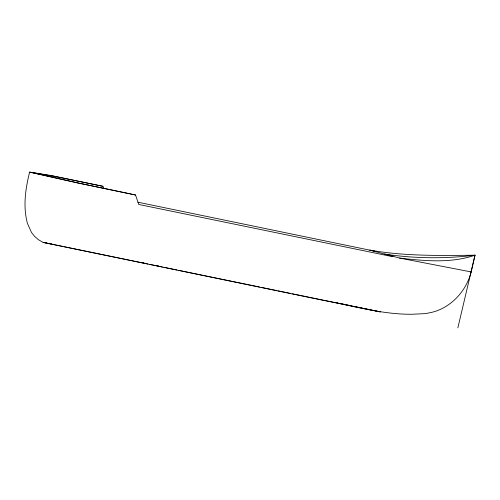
<?xml version="1.0" encoding="UTF-8"?>
<svg xmlns="http://www.w3.org/2000/svg" width="500" height="500" viewBox="0 0 500 500"><rect width="100%" height="100%" fill="white"/><g stroke="black" fill="none" stroke-linecap="round" stroke-linejoin="round"><path stroke-width="0.75" d="M457.856 327.881L475 255.206C439.875 255.6 404.525 256.238 369.781 250.125L399.65 258.094L471.169 271.931L475 255.206C450.95 263.481 424.481 260.931 399.65 258.094M471.062 271.906L471.169 271.931C466.469 290.225 452.463 306.188 434.194 311.706A112.013 88.112 -75.1 0 1 424.856 313.631L412.381 314.25C382.431 314.613 353.531 305.938 324.331 300.569L43.113 242.4L38.338 239.656L34.594 236.388L31.481 232.438L27.431 223.375C22.856 206.519 25.463 188.769 29.606 172.119L53.325 176.112L102.938 186.294L103.669 188.475M44.488 242.644L43.113 242.4L63 246.5M45.156 242.769L47.15 243.137M47.819 243.256L51.487 243.962M52.825 244.225L54.162 244.494M392.306 256.619L138.713 204.45L135.538 194.994L76.762 182.669L32.812 172.775M135.538 194.994L77.794 182.981L29.606 172.119L51.219 175.575L102.938 186.294M137.944 202.206L375.194 251.269M393.119 255.844L384.712 254.112L385.156 254.181A521.169 409.969 -75.1 0 0 475 255.194M142.513 262.681L144.037 262.994M157.044 265.675L158.569 265.994M64.525 246.819L147.894 264M149.425 264.312L162.425 266.994M163.956 267.306L176.956 269.988M178.487 270.306L259.556 287.013M261.087 287.325L276.381 290.481M277.913 290.794L290.919 293.475M292.444 293.794L380.4 311.919L360.856 307.794M354.381 306.431L359.419 307.494M346.506 304.788L352.231 305.988M336.544 302.706L337.969 303M341.525 303.744L345.075 304.488"/></g></svg>
